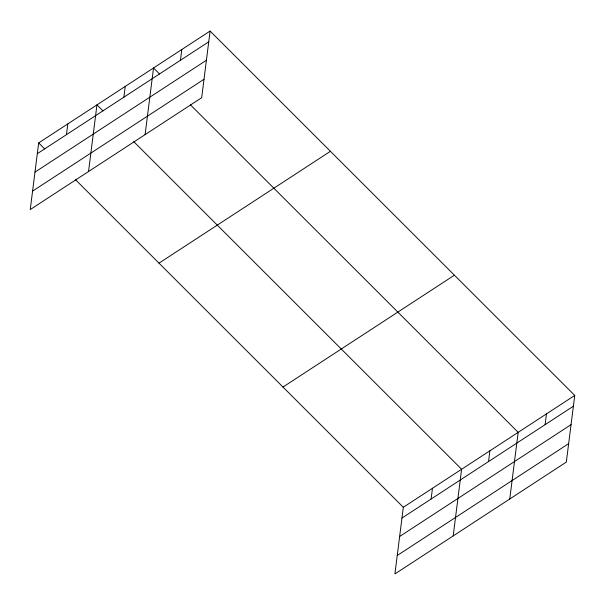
<?xml version="1.0" encoding="UTF-8"?>
<svg xmlns="http://www.w3.org/2000/svg" width="605" height="605" viewBox="0 0 605 605"><rect width="100%" height="100%" fill="white"/><g stroke="black" fill="none" stroke-linecap="round" stroke-linejoin="round"><path stroke-width="0.91" d="M210.094 31.059L38.675 142.909L30.25 209.564L201.677 97.715L210.094 31.059L574.75 395.436L566.325 462.091L394.906 573.941L403.323 507.285L574.75 395.436M66.452 134.658L67.813 123.889M88.534 171.533L96.959 104.877L102.971 110.889M123.881 97.193L125.243 86.424M145.102 134.628L153.526 67.972L159.546 73.984M180.449 60.281L181.81 49.512M431.108 499.034L432.469 488.265M453.19 535.909L461.607 469.253L133.728 141.623M488.537 461.57L489.891 450.801M509.758 499.004L518.183 432.348L190.295 104.71M545.105 424.657L546.466 413.888M37.313 153.67L208.733 41.828M34.984 172.115L206.403 60.273M32.579 191.119L204.006 79.278M159.009 263.152L330.428 151.303M282.989 387.041L454.416 275.192M401.962 518.046L573.389 406.205M399.633 536.491L571.059 424.649M397.235 555.496L568.662 443.647M38.675 142.909L44.687 148.921M75.444 179.647L403.323 507.285"/></g></svg>
